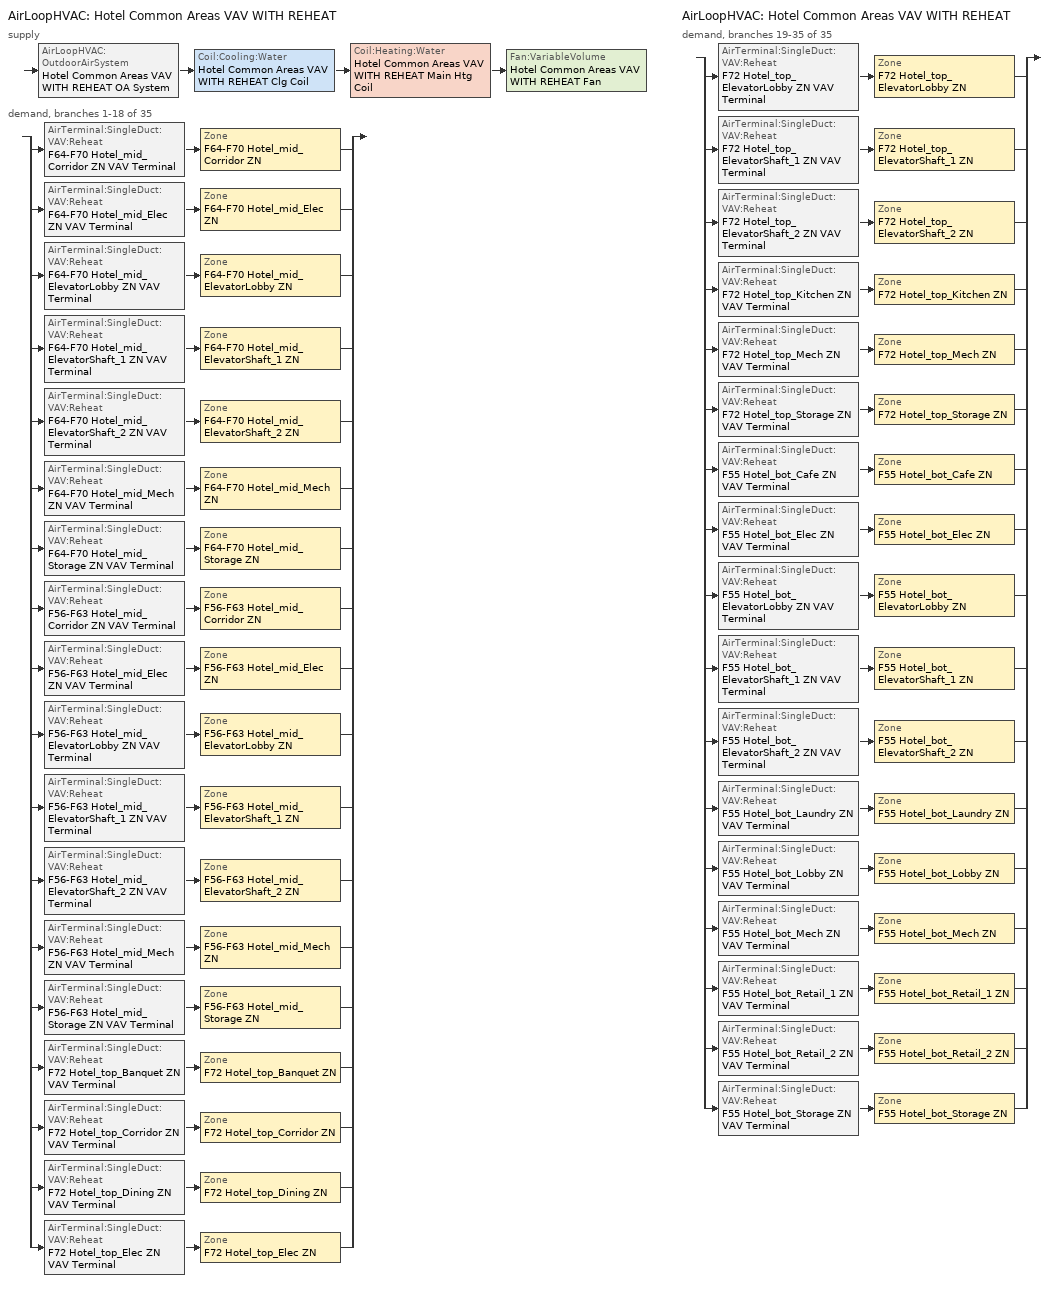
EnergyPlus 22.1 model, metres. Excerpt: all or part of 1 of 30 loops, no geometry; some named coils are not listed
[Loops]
AirLoopHVAC 'Hotel Common Areas VAV WITH REHEAT'
 supply: AirLoopHVAC:OutdoorAirSystem 'Hotel Common Areas VAV WITH REHEAT OA System' > Coil:Cooling:Water 'Hotel Common Areas VAV WITH REHEAT Clg Coil' > Coil:Heating:Water 'Hotel Common Areas VAV WITH REHEAT Main Htg Coil' > Fan:VariableVolume 'Hotel Common Areas VAV WITH REHEAT Fan'
 demand, branches 1-18 of 35: split
  | AirTerminal:SingleDuct:VAV:Reheat 'F64-F70 Hotel_mid_Corridor ZN VAV Terminal' > Zone 'F64-F70 Hotel_mid_Corridor ZN'
  | AirTerminal:SingleDuct:VAV:Reheat 'F64-F70 Hotel_mid_Elec ZN VAV Terminal' > Zone 'F64-F70 Hotel_mid_Elec ZN'
  | AirTerminal:SingleDuct:VAV:Reheat 'F64-F70 Hotel_mid_ElevatorLobby ZN VAV Terminal' > Zone 'F64-F70 Hotel_mid_ElevatorLobby ZN'
  | AirTerminal:SingleDuct:VAV:Reheat 'F64-F70 Hotel_mid_ElevatorShaft_1 ZN VAV Terminal' > Zone 'F64-F70 Hotel_mid_ElevatorShaft_1 ZN'
  | AirTerminal:SingleDuct:VAV:Reheat 'F64-F70 Hotel_mid_ElevatorShaft_2 ZN VAV Terminal' > Zone 'F64-F70 Hotel_mid_ElevatorShaft_2 ZN'
  | AirTerminal:SingleDuct:VAV:Reheat 'F64-F70 Hotel_mid_Mech ZN VAV Terminal' > Zone 'F64-F70 Hotel_mid_Mech ZN'
  | AirTerminal:SingleDuct:VAV:Reheat 'F64-F70 Hotel_mid_Storage ZN VAV Terminal' > Zone 'F64-F70 Hotel_mid_Storage ZN'
  | AirTerminal:SingleDuct:VAV:Reheat 'F56-F63 Hotel_mid_Corridor ZN VAV Terminal' > Zone 'F56-F63 Hotel_mid_Corridor ZN'
  | AirTerminal:SingleDuct:VAV:Reheat 'F56-F63 Hotel_mid_Elec ZN VAV Terminal' > Zone 'F56-F63 Hotel_mid_Elec ZN'
  | AirTerminal:SingleDuct:VAV:Reheat 'F56-F63 Hotel_mid_ElevatorLobby ZN VAV Terminal' > Zone 'F56-F63 Hotel_mid_ElevatorLobby ZN'
  | AirTerminal:SingleDuct:VAV:Reheat 'F56-F63 Hotel_mid_ElevatorShaft_1 ZN VAV Terminal' > Zone 'F56-F63 Hotel_mid_ElevatorShaft_1 ZN'
  | AirTerminal:SingleDuct:VAV:Reheat 'F56-F63 Hotel_mid_ElevatorShaft_2 ZN VAV Terminal' > Zone 'F56-F63 Hotel_mid_ElevatorShaft_2 ZN'
  | AirTerminal:SingleDuct:VAV:Reheat 'F56-F63 Hotel_mid_Mech ZN VAV Terminal' > Zone 'F56-F63 Hotel_mid_Mech ZN'
  | AirTerminal:SingleDuct:VAV:Reheat 'F56-F63 Hotel_mid_Storage ZN VAV Terminal' > Zone 'F56-F63 Hotel_mid_Storage ZN'
  | AirTerminal:SingleDuct:VAV:Reheat 'F72 Hotel_top_Banquet ZN VAV Terminal' > Zone 'F72 Hotel_top_Banquet ZN'
  | AirTerminal:SingleDuct:VAV:Reheat 'F72 Hotel_top_Corridor ZN VAV Terminal' > Zone 'F72 Hotel_top_Corridor ZN'
  | AirTerminal:SingleDuct:VAV:Reheat 'F72 Hotel_top_Dining ZN VAV Terminal' > Zone 'F72 Hotel_top_Dining ZN'
  | AirTerminal:SingleDuct:VAV:Reheat 'F72 Hotel_top_Elec ZN VAV Terminal' > Zone 'F72 Hotel_top_Elec ZN'
AirLoopHVAC 'Hotel Common Areas VAV WITH REHEAT'
 demand, branches 19-35 of 35: split
  | AirTerminal:SingleDuct:VAV:Reheat 'F72 Hotel_top_ElevatorLobby ZN VAV Terminal' > Zone 'F72 Hotel_top_ElevatorLobby ZN'
  | AirTerminal:SingleDuct:VAV:Reheat 'F72 Hotel_top_ElevatorShaft_1 ZN VAV Terminal' > Zone 'F72 Hotel_top_ElevatorShaft_1 ZN'
  | AirTerminal:SingleDuct:VAV:Reheat 'F72 Hotel_top_ElevatorShaft_2 ZN VAV Terminal' > Zone 'F72 Hotel_top_ElevatorShaft_2 ZN'
  | AirTerminal:SingleDuct:VAV:Reheat 'F72 Hotel_top_Kitchen ZN VAV Terminal' > Zone 'F72 Hotel_top_Kitchen ZN'
  | AirTerminal:SingleDuct:VAV:Reheat 'F72 Hotel_top_Mech ZN VAV Terminal' > Zone 'F72 Hotel_top_Mech ZN'
  | AirTerminal:SingleDuct:VAV:Reheat 'F72 Hotel_top_Storage ZN VAV Terminal' > Zone 'F72 Hotel_top_Storage ZN'
  | AirTerminal:SingleDuct:VAV:Reheat 'F55 Hotel_bot_Cafe ZN VAV Terminal' > Zone 'F55 Hotel_bot_Cafe ZN'
  | AirTerminal:SingleDuct:VAV:Reheat 'F55 Hotel_bot_Elec ZN VAV Terminal' > Zone 'F55 Hotel_bot_Elec ZN'
  | AirTerminal:SingleDuct:VAV:Reheat 'F55 Hotel_bot_ElevatorLobby ZN VAV Terminal' > Zone 'F55 Hotel_bot_ElevatorLobby ZN'
  | AirTerminal:SingleDuct:VAV:Reheat 'F55 Hotel_bot_ElevatorShaft_1 ZN VAV Terminal' > Zone 'F55 Hotel_bot_ElevatorShaft_1 ZN'
  | AirTerminal:SingleDuct:VAV:Reheat 'F55 Hotel_bot_ElevatorShaft_2 ZN VAV Terminal' > Zone 'F55 Hotel_bot_ElevatorShaft_2 ZN'
  | AirTerminal:SingleDuct:VAV:Reheat 'F55 Hotel_bot_Laundry ZN VAV Terminal' > Zone 'F55 Hotel_bot_Laundry ZN'
  | AirTerminal:SingleDuct:VAV:Reheat 'F55 Hotel_bot_Lobby ZN VAV Terminal' > Zone 'F55 Hotel_bot_Lobby ZN'
  | AirTerminal:SingleDuct:VAV:Reheat 'F55 Hotel_bot_Mech ZN VAV Terminal' > Zone 'F55 Hotel_bot_Mech ZN'
  | AirTerminal:SingleDuct:VAV:Reheat 'F55 Hotel_bot_Retail_1 ZN VAV Terminal' > Zone 'F55 Hotel_bot_Retail_1 ZN'
  | AirTerminal:SingleDuct:VAV:Reheat 'F55 Hotel_bot_Retail_2 ZN VAV Terminal' > Zone 'F55 Hotel_bot_Retail_2 ZN'
  | AirTerminal:SingleDuct:VAV:Reheat 'F55 Hotel_bot_Storage ZN VAV Terminal' > Zone 'F55 Hotel_bot_Storage ZN'
[ZoneControl:Thermostat] Temperature Difference Between Cutout And Setpoint {deltaC}=0
Name | Zone or ZoneList | Control Type Schedule | Control 1
F55 Hotel_bot_Cafe ZN Thermostat | F55 Hotel_bot_Cafe ZN | F55 Hotel_bot_Cafe ZN Thermostat Schedule | LargeHotel Cafe Thermostat 1
F55 Hotel_bot_Elec ZN Thermostat | F55 Hotel_bot_Elec ZN | F55 Hotel_bot_Elec ZN Thermostat Schedule | Elec/MechRoom Thermostat 23
F55 Hotel_bot_ElevatorLobby ZN Thermostat | F55 Hotel_bot_ElevatorLobby ZN | F55 Hotel_bot_ElevatorLobby ZN Thermostat Schedule | Elevator Lobby Thermostat 12
F55 Hotel_bot_Laundry ZN Thermostat | F55 Hotel_bot_Laundry ZN | F55 Hotel_bot_Laundry ZN Thermostat Schedule | LargeHotel Laundry Thermostat 1
F55 Hotel_bot_Lobby ZN Thermostat | F55 Hotel_bot_Lobby ZN | F55 Hotel_bot_Lobby ZN Thermostat Schedule | LargeHotel Lobby Thermostat 2
F55 Hotel_bot_Mech ZN Thermostat | F55 Hotel_bot_Mech ZN | F55 Hotel_bot_Mech ZN Thermostat Schedule | Elec/MechRoom Thermostat 24
F55 Hotel_bot_Retail_1 ZN Thermostat | F55 Hotel_bot_Retail_1 ZN | F55 Hotel_bot_Retail_1 ZN Thermostat Schedule | LargeHotel Retail Thermostat 1
F55 Hotel_bot_Retail_2 ZN Thermostat | F55 Hotel_bot_Retail_2 ZN | F55 Hotel_bot_Retail_2 ZN Thermostat Schedule | LargeHotel Retail Thermostat 2
F55 Hotel_bot_Storage ZN Thermostat | F55 Hotel_bot_Storage ZN | F55 Hotel_bot_Storage ZN Thermostat Schedule | LargeHotel Storage Thermostat 1
F56-F63 Hotel_mid_Corridor ZN Thermostat | F56-F63 Hotel_mid_Corridor ZN | F56-F63 Hotel_mid_Corridor ZN Thermostat Schedule | LargeHotel Corridor Thermostat 1
F56-F63 Hotel_mid_Elec ZN Thermostat | F56-F63 Hotel_mid_Elec ZN | F56-F63 Hotel_mid_Elec ZN Thermostat Schedule | Elec/MechRoom Thermostat 25
F56-F63 Hotel_mid_ElevatorLobby ZN Thermostat | F56-F63 Hotel_mid_ElevatorLobby ZN | F56-F63 Hotel_mid_ElevatorLobby ZN Thermostat Schedule | Elevator Lobby Thermostat 13
F56-F63 Hotel_mid_Mech ZN Thermostat | F56-F63 Hotel_mid_Mech ZN | F56-F63 Hotel_mid_Mech ZN Thermostat Schedule | Elec/MechRoom Thermostat 26
F56-F63 Hotel_mid_Storage ZN Thermostat | F56-F63 Hotel_mid_Storage ZN | F56-F63 Hotel_mid_Storage ZN Thermostat Schedule | LargeHotel Storage Thermostat 2
F64-F70 Hotel_mid_Corridor ZN Thermostat | F64-F70 Hotel_mid_Corridor ZN | F64-F70 Hotel_mid_Corridor ZN Thermostat Schedule | LargeHotel Corridor Thermostat 2
F64-F70 Hotel_mid_Elec ZN Thermostat | F64-F70 Hotel_mid_Elec ZN | F64-F70 Hotel_mid_Elec ZN Thermostat Schedule | Elec/MechRoom Thermostat 27
F64-F70 Hotel_mid_ElevatorLobby ZN Thermostat | F64-F70 Hotel_mid_ElevatorLobby ZN | F64-F70 Hotel_mid_ElevatorLobby ZN Thermostat Schedule | Elevator Lobby Thermostat 14
F64-F70 Hotel_mid_Mech ZN Thermostat | F64-F70 Hotel_mid_Mech ZN | F64-F70 Hotel_mid_Mech ZN Thermostat Schedule | Elec/MechRoom Thermostat 28
F64-F70 Hotel_mid_Storage ZN Thermostat | F64-F70 Hotel_mid_Storage ZN | F64-F70 Hotel_mid_Storage ZN Thermostat Schedule | LargeHotel Storage Thermostat 3
F72 Hotel_top_Banquet ZN Thermostat | F72 Hotel_top_Banquet ZN | F72 Hotel_top_Banquet ZN Thermostat Schedule | LargeHotel Banquet Thermostat 1
F72 Hotel_top_Corridor ZN Thermostat | F72 Hotel_top_Corridor ZN | F72 Hotel_top_Corridor ZN Thermostat Schedule | LargeHotel Corridor Thermostat 3
F72 Hotel_top_Dining ZN Thermostat | F72 Hotel_top_Dining ZN | F72 Hotel_top_Dining ZN Thermostat Schedule | LargeHotel Banquet Thermostat 2
F72 Hotel_top_Elec ZN Thermostat | F72 Hotel_top_Elec ZN | F72 Hotel_top_Elec ZN Thermostat Schedule | Elec/MechRoom Thermostat 29
F72 Hotel_top_ElevatorLobby ZN Thermostat | F72 Hotel_top_ElevatorLobby ZN | F72 Hotel_top_ElevatorLobby ZN Thermostat Schedule | Elevator Lobby Thermostat 15
F72 Hotel_top_Kitchen ZN Thermostat | F72 Hotel_top_Kitchen ZN | F72 Hotel_top_Kitchen ZN Thermostat Schedule | LargeHotel Kitchen Thermostat 1
F72 Hotel_top_Mech ZN Thermostat | F72 Hotel_top_Mech ZN | F72 Hotel_top_Mech ZN Thermostat Schedule | Elec/MechRoom Thermostat 30
F72 Hotel_top_Storage ZN Thermostat | F72 Hotel_top_Storage ZN | F72 Hotel_top_Storage ZN Thermostat Schedule | LargeHotel Storage Thermostat 4
[ThermostatSetpoint:DualSetpoint]
Name | Heating Setpoint Temperature Schedule | Cooling Setpoint Temperature Schedule
LargeHotel Cafe Thermostat 1; LargeHotel Laundry Thermostat 1; LargeHotel Lobby Thermostat 2; LargeHotel Retail Thermostat 1; LargeHotel Retail Thermostat 2; LargeHotel Storage Thermostat 1; LargeHotel Corridor Thermostat 1; LargeHotel Storage Thermostat 2; LargeHotel Corridor Thermostat 2; LargeHotel Storage Thermostat 3; LargeHotel Banquet Thermostat 1; LargeHotel Corridor Thermostat 3; LargeHotel Banquet Thermostat 2; LargeHotel Kitchen Thermostat 1; LargeHotel Storage Thermostat 4 | HotelLarge HTGSETP_SCH | HotelLarge CLGSETP_SCH
Elec/MechRoom Thermostat 23; Elevator Lobby Thermostat 12; Elec/MechRoom Thermostat 24; Elec/MechRoom Thermostat 25; Elevator Lobby Thermostat 13; Elec/MechRoom Thermostat 26; Elec/MechRoom Thermostat 27; Elevator Lobby Thermostat 14; Elec/MechRoom Thermostat 28; Elec/MechRoom Thermostat 29; Elevator Lobby Thermostat 15; Elec/MechRoom Thermostat 30 | OfficeLarge HTGSETP_SCH_YES_OPTIMUM | OfficeLarge CLGSETP_SCH_NO_SETBACK
[AirTerminal:SingleDuct:VAV:Reheat] Availability Schedule=Always On Discrete; Maximum Air Flow Rate {m3/s}=Autosize; Zone Minimum Air Flow Input Method=Constant; Fixed Minimum Air Flow Rate {m3/s}=0; Maximum Hot Water or Steam Flow Rate {m3/s}=Autosize; Minimum Hot Water or Steam Flow Rate {m3/s}=0; Convergence Tolerance=0.001; Damper Heating Action=ReverseWithLimits; Maximum Flow per Zone Floor Area During Reheat {m3/s-m2}=Autocalculate; Maximum Flow Fraction During Reheat=0.5; Maximum Reheat Air Temperature {C}=40
Name | Constant Minimum Air Flow Fraction | Reheat Coil
F55 Hotel_bot_Cafe ZN VAV Terminal | 0.632 | F55 Hotel_bot_Cafe ZN Reheat Coil
F55 Hotel_bot_Elec ZN VAV Terminal | 0.527 | F55 Hotel_bot_Elec ZN Reheat Coil
F55 Hotel_bot_ElevatorLobby ZN VAV Terminal | 0.329 | F55 Hotel_bot_ElevatorLobby ZN Reheat Coil
F55 Hotel_bot_ElevatorShaft_1 ZN VAV Terminal | 0.01 | F55 Hotel_bot_ElevatorShaft_1 ZN Reheat Coil
F55 Hotel_bot_ElevatorShaft_2 ZN VAV Terminal | 0.01 | F55 Hotel_bot_ElevatorShaft_2 ZN Reheat Coil
F55 Hotel_bot_Laundry ZN VAV Terminal | 0.022 | F55 Hotel_bot_Laundry ZN Reheat Coil
F55 Hotel_bot_Lobby ZN VAV Terminal | 0.439 | F55 Hotel_bot_Lobby ZN Reheat Coil
F55 Hotel_bot_Mech ZN VAV Terminal | 0.534 | F55 Hotel_bot_Mech ZN Reheat Coil
F55 Hotel_bot_Retail_1 ZN VAV Terminal | 0.187 | F55 Hotel_bot_Retail_1 ZN Reheat Coil
F55 Hotel_bot_Retail_2 ZN VAV Terminal | 0.203 | F55 Hotel_bot_Retail_2 ZN Reheat Coil
F55 Hotel_bot_Storage ZN VAV Terminal | 0.313 | F55 Hotel_bot_Storage ZN Reheat Coil
F56-F63 Hotel_mid_Corridor ZN VAV Terminal | 0.256 | F56-F63 Hotel_mid_Corridor ZN Reheat Coil
F56-F63 Hotel_mid_Elec ZN VAV Terminal | 0.554 | F56-F63 Hotel_mid_Elec ZN Reheat Coil
F56-F63 Hotel_mid_ElevatorLobby ZN VAV Terminal | 0.366 | F56-F63 Hotel_mid_ElevatorLobby ZN Reheat Coil
F56-F63 Hotel_mid_ElevatorShaft_1 ZN VAV Terminal | 0.01 | F56-F63 Hotel_mid_ElevatorShaft_1 ZN Reheat Coil
F56-F63 Hotel_mid_ElevatorShaft_2 ZN VAV Terminal | 0.01 | F56-F63 Hotel_mid_ElevatorShaft_2 ZN Reheat Coil
F56-F63 Hotel_mid_Mech ZN VAV Terminal | 0.557 | F56-F63 Hotel_mid_Mech ZN Reheat Coil
F56-F63 Hotel_mid_Storage ZN VAV Terminal | 0.744 | F56-F63 Hotel_mid_Storage ZN Reheat Coil
F64-F70 Hotel_mid_Corridor ZN VAV Terminal | 0.249 | F64-F70 Hotel_mid_Corridor ZN Reheat Coil
F64-F70 Hotel_mid_Elec ZN VAV Terminal | 0.538 | F64-F70 Hotel_mid_Elec ZN Reheat Coil
F64-F70 Hotel_mid_ElevatorLobby ZN VAV Terminal | 0.356 | F64-F70 Hotel_mid_ElevatorLobby ZN Reheat Coil
F64-F70 Hotel_mid_ElevatorShaft_1 ZN VAV Terminal | 0.01 | F64-F70 Hotel_mid_ElevatorShaft_1 ZN Reheat Coil
F64-F70 Hotel_mid_ElevatorShaft_2 ZN VAV Terminal | 0.01 | F64-F70 Hotel_mid_ElevatorShaft_2 ZN Reheat Coil
F64-F70 Hotel_mid_Mech ZN VAV Terminal | 0.541 | F64-F70 Hotel_mid_Mech ZN Reheat Coil
F64-F70 Hotel_mid_Storage ZN VAV Terminal | 0.725 | F64-F70 Hotel_mid_Storage ZN Reheat Coil
F72 Hotel_top_Banquet ZN VAV Terminal | 0.349 | F72 Hotel_top_Banquet ZN Reheat Coil
F72 Hotel_top_Corridor ZN VAV Terminal | 0.115 | F72 Hotel_top_Corridor ZN Reheat Coil
F72 Hotel_top_Dining ZN VAV Terminal | 0.381 | F72 Hotel_top_Dining ZN Reheat Coil
F72 Hotel_top_Elec ZN VAV Terminal | 0.208 | F72 Hotel_top_Elec ZN Reheat Coil
F72 Hotel_top_ElevatorLobby ZN VAV Terminal | 0.141 | F72 Hotel_top_ElevatorLobby ZN Reheat Coil
F72 Hotel_top_ElevatorShaft_1 ZN VAV Terminal | 0.01 | F72 Hotel_top_ElevatorShaft_1 ZN Reheat Coil
F72 Hotel_top_ElevatorShaft_2 ZN VAV Terminal | 0.01 | F72 Hotel_top_ElevatorShaft_2 ZN Reheat Coil
F72 Hotel_top_Kitchen ZN VAV Terminal | 0.113 | F72 Hotel_top_Kitchen ZN Reheat Coil
F72 Hotel_top_Mech ZN VAV Terminal | 0.209 | F72 Hotel_top_Mech ZN Reheat Coil
F72 Hotel_top_Storage ZN VAV Terminal | 0.276 | F72 Hotel_top_Storage ZN Reheat Coil
[Coil:Heating:Water]
Hotel Common Areas VAV WITH REHEAT Main Htg Coil: Availability Schedule=Always On Discrete; U-Factor Times Area Value {W/K}=Autosize; Maximum Water Flow Rate {m3/s}=Autosize; Performance Input Method=UFactorTimesAreaAndDesignWaterFlowRate; Rated Capacity {W}=Autosize; Rated Inlet Water Temperature {C}=82.2222; Rated Inlet Air Temperature {C}=7.22222; Rated Outlet Water Temperature {C}=71.1111; Rated Outlet Air Temperature {C}=12.7778; Rated Ratio for Air and Water Convection=0.5
[Zone equipment]
F55 Hotel_bot_Cafe ZN: F55 Hotel_bot_Cafe ZN VAV Terminal
F55 Hotel_bot_Elec ZN: F55 Hotel_bot_Elec ZN VAV Terminal
F55 Hotel_bot_ElevatorLobby ZN: F55 Hotel_bot_ElevatorLobby ZN VAV Terminal
F55 Hotel_bot_ElevatorShaft_1 ZN: F55 Hotel_bot_ElevatorShaft_1 ZN VAV Terminal
F55 Hotel_bot_ElevatorShaft_2 ZN: F55 Hotel_bot_ElevatorShaft_2 ZN VAV Terminal
F55 Hotel_bot_Laundry ZN: F55 Hotel_bot_Laundry ZN VAV Terminal
F55 Hotel_bot_Lobby ZN: F55 Hotel_bot_Lobby ZN VAV Terminal
F55 Hotel_bot_Mech ZN: F55 Hotel_bot_Mech ZN VAV Terminal
F55 Hotel_bot_Retail_1 ZN: F55 Hotel_bot_Retail_1 ZN VAV Terminal
F55 Hotel_bot_Retail_2 ZN: F55 Hotel_bot_Retail_2 ZN VAV Terminal
F55 Hotel_bot_Storage ZN: F55 Hotel_bot_Storage ZN VAV Terminal
F56-F63 Hotel_mid_Corridor ZN: F56-F63 Hotel_mid_Corridor ZN VAV Terminal
F56-F63 Hotel_mid_Elec ZN: F56-F63 Hotel_mid_Elec ZN VAV Terminal
F56-F63 Hotel_mid_ElevatorLobby ZN: F56-F63 Hotel_mid_ElevatorLobby ZN VAV Terminal
F56-F63 Hotel_mid_ElevatorShaft_1 ZN: F56-F63 Hotel_mid_ElevatorShaft_1 ZN VAV Terminal
F56-F63 Hotel_mid_ElevatorShaft_2 ZN: F56-F63 Hotel_mid_ElevatorShaft_2 ZN VAV Terminal
F56-F63 Hotel_mid_Mech ZN: F56-F63 Hotel_mid_Mech ZN VAV Terminal
F56-F63 Hotel_mid_Storage ZN: F56-F63 Hotel_mid_Storage ZN VAV Terminal
F64-F70 Hotel_mid_Corridor ZN: F64-F70 Hotel_mid_Corridor ZN VAV Terminal
F64-F70 Hotel_mid_Elec ZN: F64-F70 Hotel_mid_Elec ZN VAV Terminal
F64-F70 Hotel_mid_ElevatorLobby ZN: F64-F70 Hotel_mid_ElevatorLobby ZN VAV Terminal
F64-F70 Hotel_mid_ElevatorShaft_1 ZN: F64-F70 Hotel_mid_ElevatorShaft_1 ZN VAV Terminal
F64-F70 Hotel_mid_ElevatorShaft_2 ZN: F64-F70 Hotel_mid_ElevatorShaft_2 ZN VAV Terminal
F64-F70 Hotel_mid_Mech ZN: F64-F70 Hotel_mid_Mech ZN VAV Terminal
F64-F70 Hotel_mid_Storage ZN: F64-F70 Hotel_mid_Storage ZN VAV Terminal
F72 Hotel_top_Banquet ZN: F72 Hotel_top_Banquet ZN VAV Terminal
F72 Hotel_top_Corridor ZN: F72 Hotel_top_Corridor ZN VAV Terminal
F72 Hotel_top_Dining ZN: F72 Hotel_top_Dining ZN VAV Terminal
F72 Hotel_top_Elec ZN: F72 Hotel_top_Elec ZN VAV Terminal
F72 Hotel_top_ElevatorLobby ZN: F72 Hotel_top_ElevatorLobby ZN VAV Terminal
F72 Hotel_top_ElevatorShaft_1 ZN: F72 Hotel_top_ElevatorShaft_1 ZN VAV Terminal
F72 Hotel_top_ElevatorShaft_2 ZN: F72 Hotel_top_ElevatorShaft_2 ZN VAV Terminal
F72 Hotel_top_Kitchen ZN: F72 Hotel_top_Kitchen ZN VAV Terminal
F72 Hotel_top_Mech ZN: F72 Hotel_top_Mech ZN VAV Terminal
F72 Hotel_top_Storage ZN: F72 Hotel_top_Storage ZN VAV Terminal
[Sizing:Zone] Zone Cooling Design Supply Air Temperature Input Method=SupplyAirTemperature; Zone Cooling Design Supply Air Temperature {C}=12.7778; Zone Cooling Design Supply Air Temperature Difference {deltaC}=11.11; Zone Heating Design Supply Air Temperature Input Method=SupplyAirTemperature; Zone Heating Design Supply Air Temperature {C}=40; Zone Heating Design Supply Air Temperature Difference {deltaC}=11.11; Zone Cooling Design Supply Air Humidity Ratio {kgWater/kgDryAir}=0.0085; Zone Heating Design Supply Air Humidity Ratio {kgWater/kgDryAir}=0.008; Cooling Design Air Flow Method=DesignDayWithLimit; Cooling Design Air Flow Rate {m3/s}=0; Cooling Minimum Air Flow per Zone Floor Area {m3/s-m2}=0.000762; Cooling Minimum Air Flow {m3/s}=0; Cooling Minimum Air Flow Fraction=0; Heating Design Air Flow Method=DesignDay; Heating Design Air Flow Rate {m3/s}=0; Heating Maximum Air Flow per Zone Floor Area {m3/s-m2}=0.002032; Heating Maximum Air Flow {m3/s}=0.141576; Heating Maximum Air Flow Fraction=1; Account for Dedicated Outdoor Air System=No
Name | Design Specification Outdoor Air Object | Design Specification Zone Air Distribution Object
F55 Hotel_bot_Cafe ZN | LargeHotel Cafe Ventilation | F55 Hotel_bot_Cafe ZN Design Spec Zone Air Dist
F55 Hotel_bot_Elec ZN | Elec/MechRoom Ventilation | F55 Hotel_bot_Elec ZN Design Spec Zone Air Dist
F55 Hotel_bot_ElevatorLobby ZN | Elevator Lobby Ventilation | F55 Hotel_bot_ElevatorLobby ZN Design Spec Zone Air Dist
F55 Hotel_bot_ElevatorShaft_1 ZN | Elevator Shaft Ventilation | F55 Hotel_bot_ElevatorShaft_1 ZN Design Spec Zone Air Dist
F55 Hotel_bot_ElevatorShaft_2 ZN | Elevator Shaft Ventilation | F55 Hotel_bot_ElevatorShaft_2 ZN Design Spec Zone Air Dist
F55 Hotel_bot_Laundry ZN | LargeHotel Laundry Ventilation | F55 Hotel_bot_Laundry ZN Design Spec Zone Air Dist
F55 Hotel_bot_Lobby ZN | LargeHotel Lobby Ventilation | F55 Hotel_bot_Lobby ZN Design Spec Zone Air Dist
F55 Hotel_bot_Mech ZN | Elec/MechRoom Ventilation | F55 Hotel_bot_Mech ZN Design Spec Zone Air Dist
F55 Hotel_bot_Retail_1 ZN | LargeHotel Retail Ventilation | F55 Hotel_bot_Retail_1 ZN Design Spec Zone Air Dist
F55 Hotel_bot_Retail_2 ZN | LargeHotel Retail Ventilation | F55 Hotel_bot_Retail_2 ZN Design Spec Zone Air Dist
F55 Hotel_bot_Storage ZN | LargeHotel Storage Ventilation | F55 Hotel_bot_Storage ZN Design Spec Zone Air Dist
F56-F63 Hotel_mid_Corridor ZN | LargeHotel Corridor Ventilation | F56-F63 Hotel_mid_Corridor ZN Design Spec Zone Air Dist
F56-F63 Hotel_mid_Elec ZN | Elec/MechRoom Ventilation | F56-F63 Hotel_mid_Elec ZN Design Spec Zone Air Dist
F56-F63 Hotel_mid_ElevatorLobby ZN | Elevator Lobby Ventilation | F56-F63 Hotel_mid_ElevatorLobby ZN Design Spec Zone Air Dist
F56-F63 Hotel_mid_ElevatorShaft_1 ZN | Elevator Shaft Ventilation | F56-F63 Hotel_mid_ElevatorShaft_1 ZN Design Spec Zone Air Dist
F56-F63 Hotel_mid_ElevatorShaft_2 ZN | Elevator Shaft Ventilation | F56-F63 Hotel_mid_ElevatorShaft_2 ZN Design Spec Zone Air Dist
F56-F63 Hotel_mid_Mech ZN | Elec/MechRoom Ventilation | F56-F63 Hotel_mid_Mech ZN Design Spec Zone Air Dist
F56-F63 Hotel_mid_Storage ZN | LargeHotel Storage Ventilation | F56-F63 Hotel_mid_Storage ZN Design Spec Zone Air Dist
F64-F70 Hotel_mid_Corridor ZN | LargeHotel Corridor Ventilation | F64-F70 Hotel_mid_Corridor ZN Design Spec Zone Air Dist
F64-F70 Hotel_mid_Elec ZN | Elec/MechRoom Ventilation | F64-F70 Hotel_mid_Elec ZN Design Spec Zone Air Dist
F64-F70 Hotel_mid_ElevatorLobby ZN | Elevator Lobby Ventilation | F64-F70 Hotel_mid_ElevatorLobby ZN Design Spec Zone Air Dist
F64-F70 Hotel_mid_ElevatorShaft_1 ZN | Elevator Shaft Ventilation | F64-F70 Hotel_mid_ElevatorShaft_1 ZN Design Spec Zone Air Dist
F64-F70 Hotel_mid_ElevatorShaft_2 ZN | Elevator Shaft Ventilation | F64-F70 Hotel_mid_ElevatorShaft_2 ZN Design Spec Zone Air Dist
F64-F70 Hotel_mid_Mech ZN | Elec/MechRoom Ventilation | F64-F70 Hotel_mid_Mech ZN Design Spec Zone Air Dist
F64-F70 Hotel_mid_Storage ZN | LargeHotel Storage Ventilation | F64-F70 Hotel_mid_Storage ZN Design Spec Zone Air Dist
F72 Hotel_top_Banquet ZN | LargeHotel Banquet Ventilation | F72 Hotel_top_Banquet ZN Design Spec Zone Air Dist
F72 Hotel_top_Corridor ZN | LargeHotel Corridor Ventilation | F72 Hotel_top_Corridor ZN Design Spec Zone Air Dist
F72 Hotel_top_Dining ZN | LargeHotel Banquet Ventilation | F72 Hotel_top_Dining ZN Design Spec Zone Air Dist
F72 Hotel_top_Elec ZN | Elec/MechRoom Ventilation | F72 Hotel_top_Elec ZN Design Spec Zone Air Dist
F72 Hotel_top_ElevatorLobby ZN | Elevator Lobby Ventilation | F72 Hotel_top_ElevatorLobby ZN Design Spec Zone Air Dist
F72 Hotel_top_ElevatorShaft_1 ZN | Elevator Shaft Ventilation | F72 Hotel_top_ElevatorShaft_1 ZN Design Spec Zone Air Dist
F72 Hotel_top_ElevatorShaft_2 ZN | Elevator Shaft Ventilation | F72 Hotel_top_ElevatorShaft_2 ZN Design Spec Zone Air Dist
F72 Hotel_top_Kitchen ZN | LargeHotel Kitchen Ventilation | F72 Hotel_top_Kitchen ZN Design Spec Zone Air Dist
F72 Hotel_top_Mech ZN | Elec/MechRoom Ventilation | F72 Hotel_top_Mech ZN Design Spec Zone Air Dist
F72 Hotel_top_Storage ZN | LargeHotel Storage Ventilation | F72 Hotel_top_Storage ZN Design Spec Zone Air Dist
[DesignSpecification:OutdoorAir] Outdoor Air Method=Sum; Outdoor Air Flow per Zone {m3/s}=0; Outdoor Air Flow Air Changes per Hour {1/hr}=0
Name | Outdoor Air Flow per Person {m3/s-person} | Outdoor Air Flow per Zone Floor Area {m3/s-m2}
Elec/MechRoom Ventilation; LargeHotel Storage Ventilation | 0 | 0.0006096
Elevator Lobby Ventilation; LargeHotel Banquet Ventilation | 0.00235974 | 0.0003048
Elevator Shaft Ventilation | 0 | 0
LargeHotel Lobby Ventilation; LargeHotel Laundry Ventilation | 0.00353961 | 0.0003048
LargeHotel Cafe Ventilation; LargeHotel Kitchen Ventilation | 0.00353961 | 0.0009144
LargeHotel Retail Ventilation | 0.00353961 | 0.0006096
LargeHotel Corridor Ventilation | 0 | 0.0003048
[DesignSpecification:ZoneAirDistribution] Minimum Zone Ventilation Efficiency=0.6
F55 Hotel_bot_Cafe ZN Design Spec Zone Air Dist; F55 Hotel_bot_Elec ZN Design Spec Zone Air Dist; F55 Hotel_bot_ElevatorLobby ZN Design Spec Zone Air Dist; F55 Hotel_bot_ElevatorShaft_1 ZN Design Spec Zone Air Dist; F55 Hotel_bot_ElevatorShaft_2 ZN Design Spec Zone Air Dist; F55 Hotel_bot_Laundry ZN Design Spec Zone Air Dist; F55 Hotel_bot_Lobby ZN Design Spec Zone Air Dist; F55 Hotel_bot_Mech ZN Design Spec Zone Air Dist; F55 Hotel_bot_Retail_1 ZN Design Spec Zone Air Dist; F55 Hotel_bot_Retail_2 ZN Design Spec Zone Air Dist; F55 Hotel_bot_Storage ZN Design Spec Zone Air Dist; F56-F63 Hotel_mid_Corridor ZN Design Spec Zone Air Dist; F56-F63 Hotel_mid_Elec ZN Design Spec Zone Air Dist; F56-F63 Hotel_mid_ElevatorLobby ZN Design Spec Zone Air Dist; F56-F63 Hotel_mid_ElevatorShaft_1 ZN Design Spec Zone Air Dist; F56-F63 Hotel_mid_ElevatorShaft_2 ZN Design Spec Zone Air Dist; F56-F63 Hotel_mid_Mech ZN Design Spec Zone Air Dist; F56-F63 Hotel_mid_Storage ZN Design Spec Zone Air Dist; F64-F70 Hotel_mid_Corridor ZN Design Spec Zone Air Dist; F64-F70 Hotel_mid_Elec ZN Design Spec Zone Air Dist; F64-F70 Hotel_mid_ElevatorLobby ZN Design Spec Zone Air Dist; F64-F70 Hotel_mid_ElevatorShaft_1 ZN Design Spec Zone Air Dist; F64-F70 Hotel_mid_ElevatorShaft_2 ZN Design Spec Zone Air Dist; F64-F70 Hotel_mid_Mech ZN Design Spec Zone Air Dist; F64-F70 Hotel_mid_Storage ZN Design Spec Zone Air Dist; F72 Hotel_top_Banquet ZN Design Spec Zone Air Dist; F72 Hotel_top_Corridor ZN Design Spec Zone Air Dist; F72 Hotel_top_Dining ZN Design Spec Zone Air Dist; F72 Hotel_top_Elec ZN Design Spec Zone Air Dist; F72 Hotel_top_ElevatorLobby ZN Design Spec Zone Air Dist; F72 Hotel_top_ElevatorShaft_1 ZN Design Spec Zone Air Dist; F72 Hotel_top_ElevatorShaft_2 ZN Design Spec Zone Air Dist; F72 Hotel_top_Kitchen ZN Design Spec Zone Air Dist; F72 Hotel_top_Mech ZN Design Spec Zone Air Dist; F72 Hotel_top_Storage ZN Design Spec Zone Air Dist
[Coil:Cooling:Water]
Hotel Common Areas VAV WITH REHEAT Clg Coil: Availability Schedule=Always On Discrete; Design Water Flow Rate {m3/s}=Autosize; Design Air Flow Rate {m3/s}=Autosize; Design Inlet Water Temperature {C}=Autosize; Design Inlet Air Temperature {C}=Autosize; Design Outlet Air Temperature {C}=Autosize; Design Inlet Air Humidity Ratio {kgWater/kgDryAir}=Autosize; Design Outlet Air Humidity Ratio {kgWater/kgDryAir}=Autosize; Type of Analysis=SimpleAnalysis; Heat Exchanger Configuration=CrossFlow
[AirLoopHVAC]
Hotel Common Areas VAV WITH REHEAT: Design Supply Air Flow Rate {m3/s}=AutoSize; Design Return Air Flow Fraction of Supply Air Flow=1
[Sizing:System]
Hotel Common Areas VAV WITH REHEAT: Type of Load to Size On=Sensible; Design Outdoor Air Flow Rate {m3/s}=10.0795; Central Heating Maximum System Air Flow Ratio=0.3; Preheat Design Temperature {C}=7.22222; Preheat Design Humidity Ratio {kgWater/kgDryAir}=0.008; Precool Design Temperature {C}=12.7778; Precool Design Humidity Ratio {kgWater/kgDryAir}=0.008; Central Cooling Design Supply Air Temperature {C}=12.7778; Central Heating Design Supply Air Temperature {C}=12.7778; Type of Zone Sum to Use=Coincident; 100% Outdoor Air in Cooling=No; 100% Outdoor Air in Heating=No; Central Cooling Design Supply Air Humidity Ratio {kgWater/kgDryAir}=0.0085; Central Heating Design Supply Air Humidity Ratio {kgWater/kgDryAir}=0.008; Cooling Supply Air Flow Rate Method=DesignDay; Cooling Supply Air Flow Rate {m3/s}=0; Cooling Supply Air Flow Rate Per Floor Area {m3/s-m2}=0.00996765; Cooling Fraction of Autosized Cooling Supply Air Flow Rate=1; Cooling Supply Air Flow Rate Per Unit Cooling Capacity {m3/s-W}=3.94755e-05; Heating Supply Air Flow Rate Method=DesignDay; Heating Supply Air Flow Rate {m3/s}=0; Heating Supply Air Flow Rate Per Floor Area {m3/s-m2}=0.00996765; Heating Fraction of Autosized Heating Supply Air Flow Rate=1; Heating Fraction of Autosized Cooling Supply Air Flow Rate=1; Heating Supply Air Flow Rate Per Unit Heating Capacity {m3/s-W}=3.15882e-05; System Outdoor Air Method=ZoneSum; Zone Maximum Outdoor Air Fraction=1; Cooling Design Capacity Method=CoolingDesignCapacity; Cooling Design Capacity {W}=Autosize; Cooling Design Capacity Per Floor Area {W/m2}=234.7; Fraction of Autosized Cooling Design Capacity=1; Heating Design Capacity Method=HeatingDesignCapacity; Heating Design Capacity {W}=Autosize; Heating Design Capacity Per Floor Area {W/m2}=157; Fraction of Autosized Heating Design Capacity=1; Central Cooling Capacity Control Method=OnOff; Occupant Diversity=Autosize
[Controller:WaterCoil] Control Variable=Temperature; Actuator Variable=Flow; Maximum Actuated Flow {m3/s}=Autosize; Minimum Actuated Flow {m3/s}=0
Name | Action | Controller Convergence Tolerance {deltaC}
Hotel Common Areas VAV WITH REHEAT Clg Coil Controller | Reverse | Autosize
Hotel Common Areas VAV WITH REHEAT Main Htg Coil Controller | Normal | 0.0001
[Controller:OutdoorAir]
Hotel Common Areas VAV WITH REHEAT OA Controller: Minimum Outdoor Air Flow Rate {m3/s}=0; Maximum Outdoor Air Flow Rate {m3/s}=Autosize; Economizer Control Type=DifferentialDryBulb; Economizer Control Action Type=ModulateFlow; Lockout Type=LockoutWithHeating; Minimum Limit Type=FixedMinimum; Minimum Outdoor Air Schedule=HotelLarge MinOA_MotorizedDamper_Sched; Maximum Fraction of Outdoor Air Schedule=Hotel Common Areas VAV WITH REHEAT_MAX_OA_FRAC; Mechanical Ventilation Controller=Hotel Common Areas VAV WITH REHEAT Vent Controller; High Humidity Control=No; High Humidity Outdoor Air Flow Ratio=1; Control High Indoor Humidity Based on Outdoor Humidity Ratio=Yes; Heat Recovery Bypass Control Type=BypassWhenOAFlowGreaterThanMinimum
[Controller:MechanicalVentilation]
Hotel Common Areas VAV WITH REHEAT Vent Controller: Availability Schedule=HotelLarge MinOA_MotorizedDamper_Sched; Demand Controlled Ventilation=No; System Outdoor Air Method=Standard62.1VentilationRateProcedureWithLimit; Zone or ZoneList Name 1=F64-F70 Hotel_mid_Corridor ZN; Design Specification Outdoor Air Object Name 1=LargeHotel Corridor Ventilation; Design Specification Zone Air Distribution Object Name 1=F64-F70 Hotel_mid_Corridor ZN Design Spec Zone Air Dist; Zone or ZoneList Name 2=F64-F70 Hotel_mid_Elec ZN; Design Specification Outdoor Air Object Name 2=Elec/MechRoom Ventilation; Design Specification Zone Air Distribution Object Name 2=F64-F70 Hotel_mid_Elec ZN Design Spec Zone Air Dist; Zone or ZoneList Name 3=F64-F70 Hotel_mid_ElevatorLobby ZN; Design Specification Outdoor Air Object Name 3=Elevator Lobby Ventilation; Design Specification Zone Air Distribution Object Name 3=F64-F70 Hotel_mid_ElevatorLobby ZN Design Spec Zone Air Dist; Zone or ZoneList Name 4=F64-F70 Hotel_mid_ElevatorShaft_1 ZN; Design Specification Outdoor Air Object Name 4=Elevator Shaft Ventilation; Design Specification Zone Air Distribution Object Name 4=F64-F70 Hotel_mid_ElevatorShaft_1 ZN Design Spec Zone Air Dist; Zone or ZoneList Name 5=F64-F70 Hotel_mid_ElevatorShaft_2 ZN; Design Specification Outdoor Air Object Name 5=Elevator Shaft Ventilation; Design Specification Zone Air Distribution Object Name 5=F64-F70 Hotel_mid_ElevatorShaft_2 ZN Design Spec Zone Air Dist; Zone or ZoneList Name 6=F64-F70 Hotel_mid_Mech ZN; Design Specification Outdoor Air Object Name 6=Elec/MechRoom Ventilation; Design Specification Zone Air Distribution Object Name 6=F64-F70 Hotel_mid_Mech ZN Design Spec Zone Air Dist; Zone or ZoneList Name 7=F64-F70 Hotel_mid_Storage ZN; Design Specification Outdoor Air Object Name 7=LargeHotel Storage Ventilation; Design Specification Zone Air Distribution Object Name 7=F64-F70 Hotel_mid_Storage ZN Design Spec Zone Air Dist; Zone or ZoneList Name 8=F56-F63 Hotel_mid_Corridor ZN; Design Specification Outdoor Air Object Name 8=LargeHotel Corridor Ventilation; Design Specification Zone Air Distribution Object Name 8=F56-F63 Hotel_mid_Corridor ZN Design Spec Zone Air Dist; Zone or ZoneList Name 9=F56-F63 Hotel_mid_Elec ZN; Design Specification Outdoor Air Object Name 9=Elec/MechRoom Ventilation; Design Specification Zone Air Distribution Object Name 9=F56-F63 Hotel_mid_Elec ZN Design Spec Zone Air Dist; Zone or ZoneList Name 10=F56-F63 Hotel_mid_ElevatorLobby ZN; Design Specification Outdoor Air Object Name 10=Elevator Lobby Ventilation; Design Specification Zone Air Distribution Object Name 10=F56-F63 Hotel_mid_ElevatorLobby ZN Design Spec Zone Air Dist; Zone or ZoneList Name 11=F56-F63 Hotel_mid_ElevatorShaft_1 ZN; Design Specification Outdoor Air Object Name 11=Elevator Shaft Ventilation; Design Specification Zone Air Distribution Object Name 11=F56-F63 Hotel_mid_ElevatorShaft_1 ZN Design Spec Zone Air Dist; Zone or ZoneList Name 12=F56-F63 Hotel_mid_ElevatorShaft_2 ZN; Design Specification Outdoor Air Object Name 12=Elevator Shaft Ventilation; Design Specification Zone Air Distribution Object Name 12=F56-F63 Hotel_mid_ElevatorShaft_2 ZN Design Spec Zone Air Dist; Zone or ZoneList Name 13=F56-F63 Hotel_mid_Mech ZN; Design Specification Outdoor Air Object Name 13=Elec/MechRoom Ventilation; Design Specification Zone Air Distribution Object Name 13=F56-F63 Hotel_mid_Mech ZN Design Spec Zone Air Dist; Zone or ZoneList Name 14=F56-F63 Hotel_mid_Storage ZN; Design Specification Outdoor Air Object Name 14=LargeHotel Storage Ventilation; Design Specification Zone Air Distribution Object Name 14=F56-F63 Hotel_mid_Storage ZN Design Spec Zone Air Dist; Zone or ZoneList Name 15=F72 Hotel_top_Banquet ZN; Design Specification Outdoor Air Object Name 15=LargeHotel Banquet Ventilation; Design Specification Zone Air Distribution Object Name 15=F72 Hotel_top_Banquet ZN Design Spec Zone Air Dist; Zone or ZoneList Name 16=F72 Hotel_top_Corridor ZN; Design Specification Outdoor Air Object Name 16=LargeHotel Corridor Ventilation; Design Specification Zone Air Distribution Object Name 16=F72 Hotel_top_Corridor ZN Design Spec Zone Air Dist; Zone or ZoneList Name 17=F72 Hotel_top_Dining ZN; Design Specification Outdoor Air Object Name 17=LargeHotel Banquet Ventilation; Design Specification Zone Air Distribution Object Name 17=F72 Hotel_top_Dining ZN Design Spec Zone Air Dist; Zone or ZoneList Name 18=F72 Hotel_top_Elec ZN; Design Specification Outdoor Air Object Name 18=Elec/MechRoom Ventilation; Design Specification Zone Air Distribution Object Name 18=F72 Hotel_top_Elec ZN Design Spec Zone Air Dist; Zone or ZoneList Name 19=F72 Hotel_top_ElevatorLobby ZN; Design Specification Outdoor Air Object Name 19=Elevator Lobby Ventilation; Design Specification Zone Air Distribution Object Name 19=F72 Hotel_top_ElevatorLobby ZN Design Spec Zone Air Dist; Zone or ZoneList Name 20=F72 Hotel_top_ElevatorShaft_1 ZN; Design Specification Outdoor Air Object Name 20=Elevator Shaft Ventilation; Design Specification Zone Air Distribution Object Name 20=F72 Hotel_top_ElevatorShaft_1 ZN Design Spec Zone Air Dist; Zone or ZoneList Name 21=F72 Hotel_top_ElevatorShaft_2 ZN; Design Specification Outdoor Air Object Name 21=Elevator Shaft Ventilation; Design Specification Zone Air Distribution Object Name 21=F72 Hotel_top_ElevatorShaft_2 ZN Design Spec Zone Air Dist; Zone or ZoneList Name 22=F72 Hotel_top_Kitchen ZN; Design Specification Outdoor Air Object Name 22=LargeHotel Kitchen Ventilation; Design Specification Zone Air Distribution Object Name 22=F72 Hotel_top_Kitchen ZN Design Spec Zone Air Dist; Zone or ZoneList Name 23=F72 Hotel_top_Mech ZN; Design Specification Outdoor Air Object Name 23=Elec/MechRoom Ventilation; Design Specification Zone Air Distribution Object Name 23=F72 Hotel_top_Mech ZN Design Spec Zone Air Dist; Zone or ZoneList Name 24=F72 Hotel_top_Storage ZN; Design Specification Outdoor Air Object Name 24=LargeHotel Storage Ventilation; Design Specification Zone Air Distribution Object Name 24=F72 Hotel_top_Storage ZN Design Spec Zone Air Dist; Zone or ZoneList Name 25=F55 Hotel_bot_Cafe ZN; Design Specification Outdoor Air Object Name 25=LargeHotel Cafe Ventilation; Design Specification Zone Air Distribution Object Name 25=F55 Hotel_bot_Cafe ZN Design Spec Zone Air Dist; Zone or ZoneList Name 26=F55 Hotel_bot_Elec ZN; Design Specification Outdoor Air Object Name 26=Elec/MechRoom Ventilation; Design Specification Zone Air Distribution Object Name 26=F55 Hotel_bot_Elec ZN Design Spec Zone Air Dist; Zone or ZoneList Name 27=F55 Hotel_bot_ElevatorLobby ZN; Design Specification Outdoor Air Object Name 27=Elevator Lobby Ventilation; Design Specification Zone Air Distribution Object Name 27=F55 Hotel_bot_ElevatorLobby ZN Design Spec Zone Air Dist; Zone or ZoneList Name 28=F55 Hotel_bot_ElevatorShaft_1 ZN; Design Specification Outdoor Air Object Name 28=Elevator Shaft Ventilation; Design Specification Zone Air Distribution Object Name 28=F55 Hotel_bot_ElevatorShaft_1 ZN Design Spec Zone Air Dist; Zone or ZoneList Name 29=F55 Hotel_bot_ElevatorShaft_2 ZN; Design Specification Outdoor Air Object Name 29=Elevator Shaft Ventilation; Design Specification Zone Air Distribution Object Name 29=F55 Hotel_bot_ElevatorShaft_2 ZN Design Spec Zone Air Dist; Zone or ZoneList Name 30=F55 Hotel_bot_Laundry ZN; Design Specification Outdoor Air Object Name 30=LargeHotel Laundry Ventilation; Design Specification Zone Air Distribution Object Name 30=F55 Hotel_bot_Laundry ZN Design Spec Zone Air Dist; Zone or ZoneList Name 31=F55 Hotel_bot_Lobby ZN; Design Specification Outdoor Air Object Name 31=LargeHotel Lobby Ventilation; Design Specification Zone Air Distribution Object Name 31=F55 Hotel_bot_Lobby ZN Design Spec Zone Air Dist; Zone or ZoneList Name 32=F55 Hotel_bot_Mech ZN; Design Specification Outdoor Air Object Name 32=Elec/MechRoom Ventilation; Design Specification Zone Air Distribution Object Name 32=F55 Hotel_bot_Mech ZN Design Spec Zone Air Dist; Zone or ZoneList Name 33=F55 Hotel_bot_Retail_1 ZN; Design Specification Outdoor Air Object Name 33=LargeHotel Retail Ventilation; Design Specification Zone Air Distribution Object Name 33=F55 Hotel_bot_Retail_1 ZN Design Spec Zone Air Dist; Zone or ZoneList Name 34=F55 Hotel_bot_Retail_2 ZN; Design Specification Outdoor Air Object Name 34=LargeHotel Retail Ventilation; Design Specification Zone Air Distribution Object Name 34=F55 Hotel_bot_Retail_2 ZN Design Spec Zone Air Dist; Zone or ZoneList Name 35=F55 Hotel_bot_Storage ZN; Design Specification Outdoor Air Object Name 35=LargeHotel Storage Ventilation; Design Specification Zone Air Distribution Object Name 35=F55 Hotel_bot_Storage ZN Design Spec Zone Air Dist
[HeatExchanger:AirToAir:SensibleAndLatent]
Hotel Common Areas VAV WITH REHEAT ERV: Availability Schedule=Always On Discrete; Nominal Supply Air Flow Rate {m3/s}=Autosize; Sensible Effectiveness at 100% Heating Air Flow=0.7; Latent Effectiveness at 100% Heating Air Flow=0.6; Sensible Effectiveness at 75% Heating Air Flow=0.7; Latent Effectiveness at 75% Heating Air Flow=0.6; Sensible Effectiveness at 100% Cooling Air Flow=0.75; Latent Effectiveness at 100% Cooling Air Flow=0.6; Sensible Effectiveness at 75% Cooling Air Flow=0.75; Latent Effectiveness at 75% Cooling Air Flow=0.6; Nominal Electric Power {W}=8437.23; Supply Air Outlet Temperature Control=Yes; Heat Exchanger Type=Rotary; Frost Control Type=ExhaustOnly; Threshold Temperature {C}=-23.3; Initial Defrost Time Fraction=0.167; Rate of Defrost Time Fraction Increase {1/K}=1.44; Economizer Lockout=Yes
[SetpointManager:OutdoorAirPretreat]
Setpoint Manager Outdoor Air Pretreat 14: Control Variable=Temperature; Minimum Setpoint Temperature {C}=-99; Maximum Setpoint Temperature {C}=99; Minimum Setpoint Humidity Ratio {kgWater/kgDryAir}=1e-05; Maximum Setpoint Humidity Ratio {kgWater/kgDryAir}=1; Setpoint Node or NodeList=Hotel Common Areas VAV WITH REHEAT ERV Primary Outlet Air Node
[SetpointManager:MixedAir] Control Variable=Temperature
Name | Setpoint Node or NodeList
Hotel Common Areas VAV WITH REHEAT Mixed Air Node OS Default SPM | Hotel Common Areas VAV WITH REHEAT Mixed Air Node
Hotel Common Areas VAV WITH REHEAT Clg Coil Outlet Air Node OS Default SPM | Hotel Common Areas VAV WITH REHEAT Clg Coil Outlet Air Node
Hotel Common Areas VAV WITH REHEAT Main Htg Coil Outlet Air Node OS Default SPM | Hotel Common Areas VAV WITH REHEAT Main Htg Coil Outlet Air Node
[Fan:VariableVolume]
Hotel Common Areas VAV WITH REHEAT Fan: Availability Schedule=HotelLarge HVACOperationSchd; Fan Total Efficiency=0.6201; Pressure Rise {Pa}=1389.92; Maximum Flow Rate {m3/s}=AutoSize; Fan Power Minimum Flow Rate Input Method=Fraction; Fan Power Minimum Flow Fraction=0.25; Fan Power Minimum Air Flow Rate {m3/s}=0; Motor Efficiency=0.954; Motor In Airstream Fraction=1; Fan Power Coefficient 1=0.04076; Fan Power Coefficient 2=0.0881; Fan Power Coefficient 3=-0.0729; Fan Power Coefficient 4=0.9437; Fan Power Coefficient 5=0
[SetpointManager:Warmest]
Hotel Common Areas VAV WITH REHEAT SAT Warmest Reset: Control Variable=Temperature; HVAC Air Loop=Hotel Common Areas VAV WITH REHEAT; Minimum Setpoint Temperature {C}=12.7778; Maximum Setpoint Temperature {C}=15.5556; Strategy=MaximumTemperature; Setpoint Node or NodeList=Hotel Common Areas VAV WITH REHEAT Supply Outlet Node
[Schedule:Day:Interval]
OfficeLarge HTGSETP_SCH_YES_OPTIMUM Default; OfficeLarge HTGSETP_SCH_YES_OPTIMUM Summer Design Day: No, 24:00, 15.6
OfficeLarge HTGSETP_SCH_YES_OPTIMUM Wkdy Day: No, 04:00, 15.6, 05:00, 17.8, 06:00, 20, 22:00, 21, 24:00, 15.6
OfficeLarge HTGSETP_SCH_YES_OPTIMUM Sat Day: No, 04:00, 15.6, 05:00, 17.8, 06:00, 20, 17:00, 21, 24:00, 15.6
OfficeLarge HTGSETP_SCH_YES_OPTIMUM Winter Design Day: No, 05:00, 15.6, 06:00, 17.6, 07:00, 19.6, 22:00, 21, 24:00, 15.6
OfficeLarge CLGSETP_SCH_NO_SETBACK Default; OfficeLarge CLGSETP_SCH_NO_SETBACK Default|WntrDsn|Sat|Wkdy Day; OfficeLarge CLGSETP_SCH_NO_SETBACK Winter Design Day; HotelLarge CLGSETP_SCH Default; HotelLarge CLGSETP_SCH Summer Design Day; HotelLarge CLGSETP_SCH Winter Design Day: No, 24:00, 24
OfficeLarge CLGSETP_SCH_NO_SETBACK Summer Design Day: No, 05:00, 26.7, 06:00, 25.7, 07:00, 25, 22:00, 24, 24:00, 26.7
HotelLarge HTGSETP_SCH Default; HotelLarge HTGSETP_SCH Summer Design Day; HotelLarge HTGSETP_SCH Winter Design Day: No, 24:00, 21
HotelLarge HVACOperationSchd Default; HotelLarge HVACOperationSchd Summer Design Day; HotelLarge HVACOperationSchd Winter Design Day; HotelLarge MinOA_MotorizedDamper_Sched Default; HotelLarge MinOA_MotorizedDamper_Sched Summer Design Day; HotelLarge MinOA_MotorizedDamper_Sched Winter Design Day: No, 24:00, 1
[Schedule:Week:Daily]
OfficeLarge HTGSETP_SCH_YES_OPTIMUM Week Rule - Jan1-Dec31: OfficeLarge HTGSETP_SCH_YES_OPTIMUM Default, OfficeLarge HTGSETP_SCH_YES_OPTIMUM Wkdy Day, OfficeLarge HTGSETP_SCH_YES_OPTIMUM Wkdy Day, OfficeLarge HTGSETP_SCH_YES_OPTIMUM Wkdy Day, OfficeLarge HTGSETP_SCH_YES_OPTIMUM Wkdy Day, OfficeLarge HTGSETP_SCH_YES_OPTIMUM Wkdy Day, OfficeLarge HTGSETP_SCH_YES_OPTIMUM Sat Day, OfficeLarge HTGSETP_SCH_YES_OPTIMUM Default, OfficeLarge HTGSETP_SCH_YES_OPTIMUM Summer Design Day, OfficeLarge HTGSETP_SCH_YES_OPTIMUM Winter Design Day, OfficeLarge HTGSETP_SCH_YES_OPTIMUM Default, OfficeLarge HTGSETP_SCH_YES_OPTIMUM Default
OfficeLarge CLGSETP_SCH_NO_SETBACK Week Rule - Jan1-Dec31: OfficeLarge CLGSETP_SCH_NO_SETBACK Default, OfficeLarge CLGSETP_SCH_NO_SETBACK Default|WntrDsn|Sat|Wkdy Day, OfficeLarge CLGSETP_SCH_NO_SETBACK Default|WntrDsn|Sat|Wkdy Day, OfficeLarge CLGSETP_SCH_NO_SETBACK Default|WntrDsn|Sat|Wkdy Day, OfficeLarge CLGSETP_SCH_NO_SETBACK Default|WntrDsn|Sat|Wkdy Day, OfficeLarge CLGSETP_SCH_NO_SETBACK Default|WntrDsn|Sat|Wkdy Day, OfficeLarge CLGSETP_SCH_NO_SETBACK Default|WntrDsn|Sat|Wkdy Day, OfficeLarge CLGSETP_SCH_NO_SETBACK Default, OfficeLarge CLGSETP_SCH_NO_SETBACK Summer Design Day, OfficeLarge CLGSETP_SCH_NO_SETBACK Winter Design Day, OfficeLarge CLGSETP_SCH_NO_SETBACK Default, OfficeLarge CLGSETP_SCH_NO_SETBACK Default
HotelLarge HTGSETP_SCH Week Rule - Jan1-Dec31: HotelLarge HTGSETP_SCH Default, HotelLarge HTGSETP_SCH Default, HotelLarge HTGSETP_SCH Default, HotelLarge HTGSETP_SCH Default, HotelLarge HTGSETP_SCH Default, HotelLarge HTGSETP_SCH Default, HotelLarge HTGSETP_SCH Default, HotelLarge HTGSETP_SCH Default, HotelLarge HTGSETP_SCH Summer Design Day, HotelLarge HTGSETP_SCH Winter Design Day, HotelLarge HTGSETP_SCH Default, HotelLarge HTGSETP_SCH Default
HotelLarge CLGSETP_SCH Week Rule - Jan1-Dec31: HotelLarge CLGSETP_SCH Default, HotelLarge CLGSETP_SCH Default, HotelLarge CLGSETP_SCH Default, HotelLarge CLGSETP_SCH Default, HotelLarge CLGSETP_SCH Default, HotelLarge CLGSETP_SCH Default, HotelLarge CLGSETP_SCH Default, HotelLarge CLGSETP_SCH Default, HotelLarge CLGSETP_SCH Summer Design Day, HotelLarge CLGSETP_SCH Winter Design Day, HotelLarge CLGSETP_SCH Default, HotelLarge CLGSETP_SCH Default
HotelLarge HVACOperationSchd Week Rule - Jan1-Dec31: HotelLarge HVACOperationSchd Default, HotelLarge HVACOperationSchd Default, HotelLarge HVACOperationSchd Default, HotelLarge HVACOperationSchd Default, HotelLarge HVACOperationSchd Default, HotelLarge HVACOperationSchd Default, HotelLarge HVACOperationSchd Default, HotelLarge HVACOperationSchd Default, HotelLarge HVACOperationSchd Summer Design Day, HotelLarge HVACOperationSchd Winter Design Day, HotelLarge HVACOperationSchd Default, HotelLarge HVACOperationSchd Default
HotelLarge MinOA_MotorizedDamper_Sched Week Rule - Jan1-Dec31: HotelLarge MinOA_MotorizedDamper_Sched Default, HotelLarge MinOA_MotorizedDamper_Sched Default, HotelLarge MinOA_MotorizedDamper_Sched Default, HotelLarge MinOA_MotorizedDamper_Sched Default, HotelLarge MinOA_MotorizedDamper_Sched Default, HotelLarge MinOA_MotorizedDamper_Sched Default, HotelLarge MinOA_MotorizedDamper_Sched Default, HotelLarge MinOA_MotorizedDamper_Sched Default, HotelLarge MinOA_MotorizedDamper_Sched Summer Design Day, HotelLarge MinOA_MotorizedDamper_Sched Winter Design Day, HotelLarge MinOA_MotorizedDamper_Sched Default, HotelLarge MinOA_MotorizedDamper_Sched Default
[Schedule:Year]
OfficeLarge HTGSETP_SCH_YES_OPTIMUM: OfficeLarge HTGSETP_SCH_YES_OPTIMUM Week Rule - Jan1-Dec31, 1, 1, 12, 31
OfficeLarge CLGSETP_SCH_NO_SETBACK: OfficeLarge CLGSETP_SCH_NO_SETBACK Week Rule - Jan1-Dec31, 1, 1, 12, 31
HotelLarge HTGSETP_SCH: HotelLarge HTGSETP_SCH Week Rule - Jan1-Dec31, 1, 1, 12, 31
HotelLarge CLGSETP_SCH: HotelLarge CLGSETP_SCH Week Rule - Jan1-Dec31, 1, 1, 12, 31
HotelLarge HVACOperationSchd: HotelLarge HVACOperationSchd Week Rule - Jan1-Dec31, 1, 1, 12, 31
HotelLarge MinOA_MotorizedDamper_Sched: HotelLarge MinOA_MotorizedDamper_Sched Week Rule - Jan1-Dec31, 1, 1, 12, 31
[Schedule:Compact]
F55 Hotel_bot_Cafe ZN Thermostat Schedule; F55 Hotel_bot_Elec ZN Thermostat Schedule; F55 Hotel_bot_ElevatorLobby ZN Thermostat Schedule; F55 Hotel_bot_Laundry ZN Thermostat Schedule; F55 Hotel_bot_Lobby ZN Thermostat Schedule; F55 Hotel_bot_Mech ZN Thermostat Schedule; F55 Hotel_bot_Retail_1 ZN Thermostat Schedule; F55 Hotel_bot_Retail_2 ZN Thermostat Schedule; F55 Hotel_bot_Storage ZN Thermostat Schedule; F56-F63 Hotel_mid_Corridor ZN Thermostat Schedule; F56-F63 Hotel_mid_Elec ZN Thermostat Schedule; F56-F63 Hotel_mid_ElevatorLobby ZN Thermostat Schedule; F56-F63 Hotel_mid_Mech ZN Thermostat Schedule; F56-F63 Hotel_mid_Storage ZN Thermostat Schedule; F64-F70 Hotel_mid_Corridor ZN Thermostat Schedule; F64-F70 Hotel_mid_Elec ZN Thermostat Schedule; F64-F70 Hotel_mid_ElevatorLobby ZN Thermostat Schedule; F64-F70 Hotel_mid_Mech ZN Thermostat Schedule; F64-F70 Hotel_mid_Storage ZN Thermostat Schedule; F72 Hotel_top_Banquet ZN Thermostat Schedule; F72 Hotel_top_Corridor ZN Thermostat Schedule; F72 Hotel_top_Dining ZN Thermostat Schedule; F72 Hotel_top_Elec ZN Thermostat Schedule; F72 Hotel_top_ElevatorLobby ZN Thermostat Schedule; F72 Hotel_top_Kitchen ZN Thermostat Schedule; F72 Hotel_top_Mech ZN Thermostat Schedule; F72 Hotel_top_Storage ZN Thermostat Schedule: Through: 12/31, For: AllDays, Until: 24:00, 4
[Schedule:Constant] Hourly Value=1
Always On Discrete; Hotel Common Areas VAV WITH REHEAT_MAX_OA_FRAC
